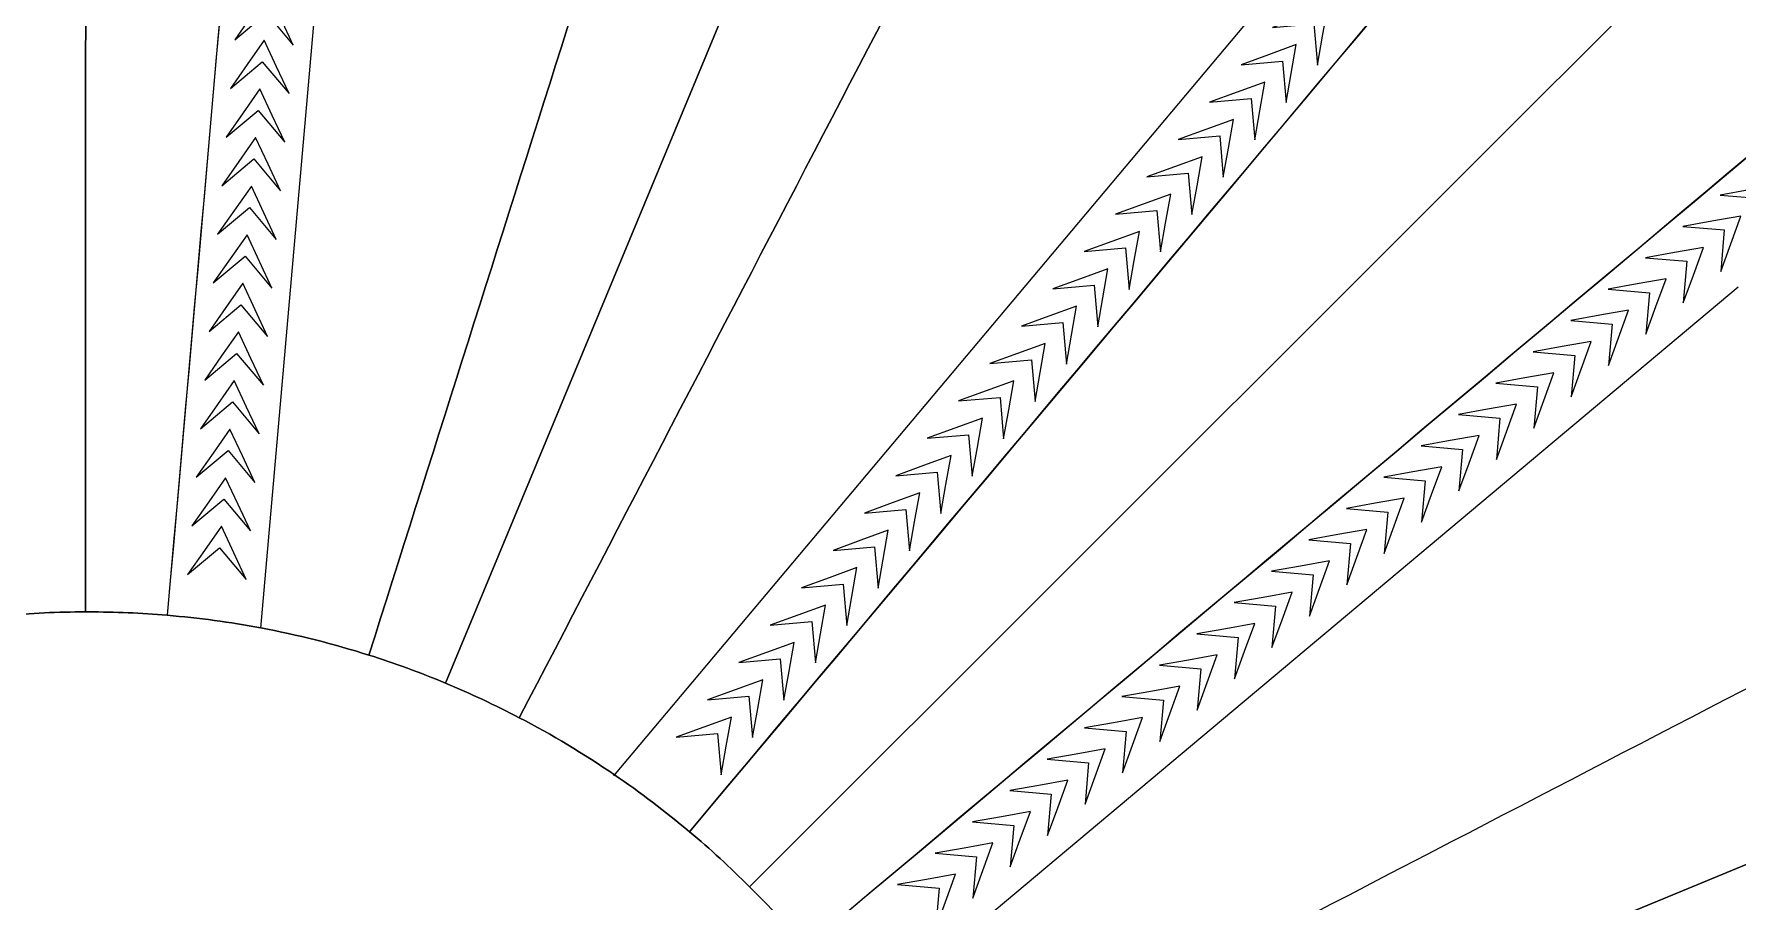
# Model space of a CAD drawing. Header units: inches. Extents: x -17 to 17, y -21.9 to 21.9.
# Drawn here: x -0.45 to 6.85, y 7.87 to 11.59 of the extents above; entities that cross this region are included whole.
import ezdxf

# ---------------------------------------------------------------- set-up
doc = ezdxf.new("R2010")
doc.units = ezdxf.units.IN
doc.header["$MEASUREMENT"] = 0
doc.layers.add('Layer 1', color=7, linetype='Continuous')

msp = doc.modelspace()

# ---------------------------------------------------------------- linework, layer by layer
at = {"layer": 'Layer 1', "color": 1, "lineweight": 18}
msp.add_open_spline([(-17.0261, 5.0904), (-17.0261, 14.3629), (-9.5092, 21.8798), (-0.2366, 21.8798), (-0.2366, 21.8798), (9.0359, 21.8798), (16.5528, 14.3629), (16.5528, 5.0904)], degree=3, knots=[0, 0, 0, 0, 0.333333, 0.333333, 0.333333, 0.333333, 1, 1, 1, 1], dxfattribs=at)
at = {"layer": 'Layer 1', "color": 250, "lineweight": 18}
for points, knots in [([(14.9546, 5.0904), (14.9546, 5.0904), (14.9546, -9.289), (14.9546, -9.289), (14.9546, -9.289), (14.9546, -9.289), (15.7449, -9.289), (15.7449, -9.289), (15.7449, -9.289), (15.7449, -9.289), (15.7449, 5.0904), (15.7449, 5.0904), (15.7449, 5.0904), (15.7449, 13.9167), (8.5897, 21.0719), (-0.2366, 21.0719), (-0.2366, 21.0719), (-9.0615, 21.0719), (-16.2157, 13.9192), (-16.2182, 5.095), (-16.2182, 5.095), (-16.2182, 5.095), (-16.2182, -9.3034), (-16.2182, -9.3034), (-16.2182, -9.3034), (-16.2182, -9.3034), (-15.4278, -9.3034), (-15.4278, -9.3034), (-15.4278, -9.3034), (-15.4278, -9.3034), (-15.4278, 5.0904), (-15.4278, 5.0904), (-15.4278, 5.0904), (-15.4278, 13.4802), (-8.6265, 20.2816), (-0.2366, 20.2816), (-0.2366, 20.2816), (8.1532, 20.2816), (14.9546, 13.4802), (14.9546, 5.0904)], [0, 0, 0, 0, 0.090909, 0.090909, 0.090909, 0.090909, 0.181818, 0.181818, 0.181818, 0.181818, 0.272727, 0.272727, 0.272727, 0.272727, 0.363636, 0.363636, 0.363636, 0.363636, 0.454545, 0.454545, 0.454545, 0.454545, 0.545455, 0.545455, 0.545455, 0.545455, 0.636364, 0.636364, 0.636364, 0.636364, 0.727273, 0.727273, 0.727273, 0.727273, 0.818182, 0.818182, 0.818182, 0.818182, 1, 1, 1, 1]), ([(-0.2294, 9.1119), (-0.2294, 9.1119), (-0.226, 18.9031), (-0.226, 18.9031), (-0.226, 18.9031), (-0.649, 19.1489), (-1.072, 19.3935), (-1.4939, 19.6381), (-1.4939, 19.6381), (-1.4939, 19.6381), (-1.2583, 16.9249), (-1.2583, 16.9249), (-1.2583, 16.9249), (-1.2583, 16.9249), (-0.5783, 9.0951), (-0.5783, 9.0951), (-0.5783, 9.0951), (-0.4639, 9.1063), (-0.3472, 9.1119), (-0.2294, 9.1119)], [0, 0, 0, 0, 0.166667, 0.166667, 0.166667, 0.166667, 0.333333, 0.333333, 0.333333, 0.333333, 0.5, 0.5, 0.5, 0.5, 0.666667, 0.666667, 0.666667, 0.666667, 1, 1, 1, 1]), ([(0.1207, 9.0973), (0.4016, 12.2848), (0.6807, 15.4713), (0.9604, 18.6577), (0.9604, 18.6577), (0.9831, 18.9166), (1.0058, 19.1754), (1.0285, 19.4342), (1.0285, 19.4342), (1.0345, 19.5022), (1.0405, 19.5701), (1.0464, 19.6381), (1.0464, 19.6381), (0.6223, 19.3935), (0.1981, 19.1489), (-0.226, 18.9031), (-0.226, 18.9031), (-0.226, 18.9031), (-0.2294, 9.1119), (-0.2294, 9.1119), (-0.2294, 9.1119), (-0.2294, 9.1119), (-0.2159, 9.1119), (-0.2159, 9.1119), (-0.2159, 9.1119), (-0.1026, 9.1119), (0.0096, 9.1074), (0.1207, 9.0973)], [0, 0, 0, 0, 0.125, 0.125, 0.125, 0.125, 0.25, 0.25, 0.25, 0.25, 0.375, 0.375, 0.375, 0.375, 0.5, 0.5, 0.5, 0.5, 0.625, 0.625, 0.625, 0.625, 0.75, 0.75, 0.75, 0.75, 1, 1, 1, 1]), ([(2.6151, 7.9348), (2.6151, 7.9348), (9.5395, 14.8547), (9.5395, 14.8547), (9.5395, 14.8547), (9.5395, 14.8547), (9.2573, 15.9154), (9.2573, 15.9154), (9.2573, 15.9154), (9.2573, 15.9154), (9.1624, 16.2719), (9.1624, 16.2719), (9.1624, 16.2719), (8.5793, 15.5774), (7.9962, 14.8831), (7.413, 14.1887), (7.413, 14.1887), (5.728, 12.1826), (4.0425, 10.1769), (2.357, 8.1705), (2.357, 8.1705), (2.4468, 8.0964), (2.5321, 8.0167), (2.6151, 7.9348)], [0, 0, 0, 0, 0.142857, 0.142857, 0.142857, 0.142857, 0.285714, 0.285714, 0.285714, 0.285714, 0.428571, 0.428571, 0.428571, 0.428571, 0.571429, 0.571429, 0.571429, 0.571429, 0.714286, 0.714286, 0.714286, 0.714286, 1, 1, 1, 1]), ([(8.8752, 12.7263), (9.3199, 13.0991), (9.7645, 13.472), (10.2092, 13.8448), (10.2092, 13.8448), (10.4057, 14.0095), (10.6022, 14.1743), (10.7987, 14.3391), (10.7987, 14.3391), (10.8525, 14.3841), (10.9062, 14.4292), (10.96, 14.4743), (10.96, 14.4743), (10.96, 14.4743), (9.5395, 14.8547), (9.5395, 14.8547), (9.5395, 14.8547), (9.5395, 14.8547), (2.6151, 7.9348), (2.6151, 7.9348), (2.6151, 7.9348), (2.6993, 7.8518), (2.7789, 7.7654), (2.853, 7.6756), (2.853, 7.6756), (4.8601, 9.3593), (6.8678, 11.043), (8.8752, 12.7263)], [0, 0, 0, 0, 0.125, 0.125, 0.125, 0.125, 0.25, 0.25, 0.25, 0.25, 0.375, 0.375, 0.375, 0.375, 0.5, 0.5, 0.5, 0.5, 0.625, 0.625, 0.625, 0.625, 0.75, 0.75, 0.75, 0.75, 1, 1, 1, 1]), ([(1.3124, 8.8067), (1.3124, 8.8067), (3.5094, 14.1007), (3.5094, 14.1007), (3.5094, 14.1007), (3.2008, 14.0602), (2.8923, 14.0198), (2.5837, 13.9783), (2.5837, 13.9783), (2.0507, 12.2952), (1.5177, 10.611), (0.9847, 8.9268), (0.9847, 8.9268), (1.0958, 8.892), (1.2058, 8.8516), (1.3124, 8.8067)], [0, 0, 0, 0, 0.2, 0.2, 0.2, 0.2, 0.4, 0.4, 0.4, 0.4, 0.6, 0.6, 0.6, 0.6, 1, 1, 1, 1]), ([(1.6288, 8.6586), (2.4457, 10.2261), (3.2614, 11.7925), (4.0783, 13.359), (4.0783, 13.359), (3.8887, 13.6069), (3.699, 13.8538), (3.5094, 14.1006), (3.5094, 14.1006), (3.5094, 14.1006), (1.3124, 8.8067), (1.3124, 8.8067), (1.3124, 8.8067), (1.4201, 8.7618), (1.5256, 8.7124), (1.6288, 8.6586)], [0, 0, 0, 0, 0.2, 0.2, 0.2, 0.2, 0.4, 0.4, 0.4, 0.4, 0.6, 0.6, 0.6, 0.6, 1, 1, 1, 1]), ([(3.4948, 6.6299), (3.4948, 6.6299), (8.7854, 8.8168), (8.7854, 8.8168), (8.7854, 8.8168), (8.5386, 9.0064), (8.2917, 9.196), (8.0437, 9.3857), (8.0437, 9.3857), (6.4773, 8.5722), (4.912, 7.7598), (3.3456, 6.9463), (3.3456, 6.9463), (3.4006, 6.8431), (3.4499, 6.7376), (3.4948, 6.6299)], [0, 0, 0, 0, 0.2, 0.2, 0.2, 0.2, 0.4, 0.4, 0.4, 0.4, 0.6, 0.6, 0.6, 0.6, 1, 1, 1, 1]), ([(-4.2363, 5.0904), (-4.2363, 5.0904), (3.7778, 5.0941), (3.7778, 5.0941), (3.7778, 5.0941), (3.7778, 5.0941), (3.8056, 5.0941), (3.8056, 5.0941), (3.8056, 5.0941), (3.8056, 5.0941), (13.3831, 5.0948), (13.3831, 5.0948), (13.3831, 5.0948), (13.3831, 5.0948), (13.3837, 5.0948), (13.3837, 5.0948), (13.3837, 5.0948), (13.3837, 5.0948), (13.5695, 5.0949), (13.5695, 5.0949), (13.5695, 5.0949), (13.5695, 5.0949), (14.1294, 6.0647), (14.1294, 6.0647), (14.1294, 6.0647), (14.1294, 6.0647), (14.3043, 6.3676), (14.3043, 6.3676), (14.3043, 6.3676), (14.3043, 6.3676), (11.6096, 6.131), (11.6096, 6.131), (11.6096, 6.131), (11.6096, 6.131), (3.7895, 5.4444), (3.7895, 5.4444), (3.7895, 5.4444), (3.7782, 5.5784), (3.7593, 5.7092), (3.7349, 5.8388), (3.7349, 5.8388), (3.7349, 5.8389), (3.7349, 5.8391), (3.7349, 5.8393), (3.7349, 5.8393), (3.7046, 5.9973), (3.6653, 6.152), (3.6171, 6.3022), (3.6171, 6.3022), (3.5812, 6.4133), (3.5408, 6.5233), (3.4948, 6.6299), (3.4948, 6.6299), (3.4499, 6.7376), (3.4006, 6.8431), (3.3456, 6.9463), (3.3456, 6.9463), (3.2715, 7.0877), (3.1885, 7.2246), (3.0976, 7.3559), (3.0976, 7.3559), (3.0976, 7.3559), (3.0975, 7.356), (3.0975, 7.356), (3.0975, 7.356), (3.0223, 7.4671), (2.9405, 7.5736), (2.853, 7.6756), (2.853, 7.6756), (2.7789, 7.7654), (2.6993, 7.8518), (2.6151, 7.9348), (2.6151, 7.9348), (2.5321, 8.0167), (2.4468, 8.0964), (2.357, 8.1705), (2.357, 8.1705), (2.2538, 8.2569), (2.1472, 8.3388), (2.0362, 8.4139), (2.0362, 8.4139), (2.0362, 8.4139), (2.0361, 8.414), (2.0361, 8.414), (2.0361, 8.414), (1.906, 8.5037), (1.7691, 8.5856), (1.6288, 8.6586), (1.6288, 8.6586), (1.5256, 8.7124), (1.4201, 8.7618), (1.3124, 8.8067), (1.3124, 8.8067), (1.2058, 8.8516), (1.0958, 8.892), (0.9847, 8.9268), (0.9847, 8.9268), (0.8332, 8.975), (0.6795, 9.0132), (0.5213, 9.0434), (0.5213, 9.0434), (0.5212, 9.0435), (0.521, 9.0435), (0.5209, 9.0435), (0.5209, 9.0435), (0.3898, 9.0682), (0.2563, 9.0861), (0.1207, 9.0973), (0.1207, 9.0973), (0.0096, 9.1074), (-0.1026, 9.1119), (-0.2159, 9.1119), (-0.2159, 9.1119), (-0.2159, 9.1119), (-0.2294, 9.1119), (-0.2294, 9.1119), (-0.2294, 9.1119), (-0.3472, 9.1119), (-0.4639, 9.1063), (-0.5783, 9.0951), (-0.5783, 9.0951), (-0.713, 9.0827), (-0.8465, 9.0636), (-0.9767, 9.0389), (-0.9767, 9.0389), (-0.9768, 9.0389), (-0.9769, 9.0389), (-0.9771, 9.0389), (-0.9771, 9.0389), (-1.134, 9.0086), (-1.2865, 8.9682), (-1.4356, 8.92), (-1.4356, 8.92), (-1.5467, 8.8841), (-1.6566, 8.8437), (-1.7633, 8.7988), (-1.7633, 8.7988), (-1.8698, 8.7528), (-1.9753, 8.7034), (-2.0774, 8.6496), (-2.0774, 8.6496), (-2.0774, 8.6496), (-2.0786, 8.6496), (-2.0786, 8.6496), (-2.0786, 8.6496), (-2.3378, 8.5116), (-2.5801, 8.3466), (-2.8023, 8.1581), (-2.8023, 8.1581), (-2.892, 8.083), (-2.9773, 8.0044), (-3.0592, 7.9214), (-3.0592, 7.9214), (-3.1412, 7.8394), (-3.2197, 7.7531), (-3.2937, 7.6644), (-3.2937, 7.6644), (-3.4811, 7.4422), (-3.6438, 7.1999), (-3.7807, 6.9407), (-3.7807, 6.9407), (-3.8335, 6.8386), (-3.8828, 6.7331), (-3.9289, 6.6254), (-3.9289, 6.6254), (-3.9726, 6.5188), (-4.013, 6.4099), (-4.0478, 6.2988), (-4.0478, 6.2988), (-4.1364, 6.024), (-4.1947, 5.7369), (-4.2206, 5.4407), (-4.2206, 5.4407), (-4.2206, 5.4407), (-14.5804, 6.3503), (-14.5804, 6.3503), (-14.5804, 6.3503), (-14.5804, 6.3503), (-14.7775, 6.3676), (-14.7775, 6.3676), (-14.7775, 6.3676), (-14.7775, 6.3676), (-14.6026, 6.0646), (-14.6026, 6.0646), (-14.6026, 6.0646), (-14.6026, 6.0646), (-14.0427, 5.0949), (-14.0427, 5.0949), (-14.0427, 5.0949), (-14.0427, 5.0949), (-13.8569, 5.0948), (-13.8569, 5.0948), (-13.8569, 5.0948), (-13.8569, 5.0948), (-13.8564, 5.0948), (-13.8564, 5.0948), (-13.8564, 5.0948), (-13.8564, 5.0948), (-4.2363, 5.0941), (-4.2363, 5.0941), (-4.2363, 5.0941), (-4.2363, 5.094), (-4.2363, 5.0939), (-4.2363, 5.0937), (-4.2363, 5.0937), (-4.2363, 5.0937), (-4.2363, 5.0915), (-4.2363, 5.0915), (-4.2363, 5.0915), (-4.2363, 5.0915), (-4.2363, 5.0904), (-4.2363, 5.0904)], [0, 0, 0, 0, 0.018519, 0.018519, 0.018519, 0.018519, 0.037037, 0.037037, 0.037037, 0.037037, 0.055556, 0.055556, 0.055556, 0.055556, 0.074074, 0.074074, 0.074074, 0.074074, 0.092593, 0.092593, 0.092593, 0.092593, 0.111111, 0.111111, 0.111111, 0.111111, 0.12963, 0.12963, 0.12963, 0.12963, 0.148148, 0.148148, 0.148148, 0.148148, 0.166667, 0.166667, 0.166667, 0.166667, 0.185185, 0.185185, 0.185185, 0.185185, 0.203704, 0.203704, 0.203704, 0.203704, 0.222222, 0.222222, 0.222222, 0.222222, 0.240741, 0.240741, 0.240741, 0.240741, 0.259259, 0.259259, 0.259259, 0.259259, 0.277778, 0.277778, 0.277778, 0.277778, 0.296296, 0.296296, 0.296296, 0.296296, 0.314815, 0.314815, 0.314815, 0.314815, 0.333333, 0.333333, 0.333333, 0.333333, 0.351852, 0.351852, 0.351852, 0.351852, 0.37037, 0.37037, 0.37037, 0.37037, 0.388889, 0.388889, 0.388889, 0.388889, 0.407407, 0.407407, 0.407407, 0.407407, 0.425926, 0.425926, 0.425926, 0.425926, 0.444444, 0.444444, 0.444444, 0.444444, 0.462963, 0.462963, 0.462963, 0.462963, 0.481481, 0.481481, 0.481481, 0.481481, 0.5, 0.5, 0.5, 0.5, 0.518519, 0.518519, 0.518519, 0.518519, 0.537037, 0.537037, 0.537037, 0.537037, 0.555556, 0.555556, 0.555556, 0.555556, 0.574074, 0.574074, 0.574074, 0.574074, 0.592593, 0.592593, 0.592593, 0.592593, 0.611111, 0.611111, 0.611111, 0.611111, 0.62963, 0.62963, 0.62963, 0.62963, 0.648148, 0.648148, 0.648148, 0.648148, 0.666667, 0.666667, 0.666667, 0.666667, 0.685185, 0.685185, 0.685185, 0.685185, 0.703704, 0.703704, 0.703704, 0.703704, 0.722222, 0.722222, 0.722222, 0.722222, 0.740741, 0.740741, 0.740741, 0.740741, 0.759259, 0.759259, 0.759259, 0.759259, 0.777778, 0.777778, 0.777778, 0.777778, 0.796296, 0.796296, 0.796296, 0.796296, 0.814815, 0.814815, 0.814815, 0.814815, 0.833333, 0.833333, 0.833333, 0.833333, 0.851852, 0.851852, 0.851852, 0.851852, 0.87037, 0.87037, 0.87037, 0.87037, 0.888889, 0.888889, 0.888889, 0.888889, 0.907407, 0.907407, 0.907407, 0.907407, 0.925926, 0.925926, 0.925926, 0.925926, 0.944444, 0.944444, 0.944444, 0.944444, 0.962963, 0.962963, 0.962963, 0.962963, 1, 1, 1, 1]), ([(3.6171, 6.3022), (3.6171, 6.3022), (8.6631, 7.8911), (8.6631, 7.8911), (8.6631, 7.8911), (8.7046, 8.1997), (8.745, 8.5082), (8.7854, 8.8168), (8.7854, 8.8168), (8.7854, 8.8168), (3.4948, 6.6299), (3.4948, 6.6299), (3.4948, 6.6299), (3.5408, 6.5233), (3.5812, 6.4133), (3.6171, 6.3022)], [0, 0, 0, 0, 0.2, 0.2, 0.2, 0.2, 0.4, 0.4, 0.4, 0.4, 0.6, 0.6, 0.6, 0.6, 1, 1, 1, 1])]:
    msp.add_open_spline(points, degree=3, knots=knots, dxfattribs=at)
at = {"layer": 'Layer 1', "lineweight": 18}
for points, knots in [([(-16.2182, 5.0904), (-16.2182, 13.9167), (-9.063, 21.0719), (-0.2366, 21.0719), (-0.2366, 21.0719), (8.5897, 21.0719), (15.7449, 13.9167), (15.7449, 5.0904)], [0, 0, 0, 0, 0.333333, 0.333333, 0.333333, 0.333333, 1, 1, 1, 1]), ([(-15.4278, 5.0904), (-15.4278, 13.4802), (-8.6265, 20.2816), (-0.2366, 20.2816), (-0.2366, 20.2816), (8.1532, 20.2816), (14.9546, 13.4802), (14.9546, 5.0904)], [0, 0, 0, 0, 0.333333, 0.333333, 0.333333, 0.333333, 1, 1, 1, 1]), ([(-0.5783, 9.0951), (-0.805, 11.705), (-1.0316, 14.3149), (-1.2583, 16.9249), (-1.2583, 16.9249), (-1.3369, 17.8293), (-1.4154, 18.7337), (-1.4939, 19.6381), (-1.4939, 19.6381), (-1.072, 19.3935), (-0.649, 19.1489), (-0.226, 18.9031), (-0.226, 18.9031), (0.1981, 19.1489), (0.6223, 19.3935), (1.0464, 19.6381), (1.0464, 19.6381), (0.7379, 16.1249), (0.4304, 12.6117), (0.1207, 9.0973)], [0, 0, 0, 0, 0.166667, 0.166667, 0.166667, 0.166667, 0.333333, 0.333333, 0.333333, 0.333333, 0.5, 0.5, 0.5, 0.5, 0.666667, 0.666667, 0.666667, 0.666667, 1, 1, 1, 1]), ([(10.96, 14.4743), (8.258, 12.2088), (5.5549, 9.9422), (2.853, 7.6756), (2.853, 7.6756), (2.7789, 7.7654), (2.6993, 7.8518), (2.6151, 7.9348), (2.6151, 7.9348), (2.5321, 8.0167), (2.4468, 8.0964), (2.357, 8.1705), (2.357, 8.1705), (4.6259, 10.8713), (6.8947, 13.571), (9.1624, 16.2719), (9.1624, 16.2719), (9.2881, 15.7995), (9.4138, 15.3271), (9.5395, 14.8547), (9.5395, 14.8547), (10.013, 14.7279), (10.4865, 14.6011), (10.96, 14.4743)], [0, 0, 0, 0, 0.142857, 0.142857, 0.142857, 0.142857, 0.285714, 0.285714, 0.285714, 0.285714, 0.428571, 0.428571, 0.428571, 0.428571, 0.571429, 0.571429, 0.571429, 0.571429, 0.714286, 0.714286, 0.714286, 0.714286, 1, 1, 1, 1]), ([(4.0783, 13.359), (3.2614, 11.7925), (2.4457, 10.2261), (1.6288, 8.6586), (1.6288, 8.6586), (1.5256, 8.7124), (1.4201, 8.7618), (1.3124, 8.8067), (1.3124, 8.8067), (1.2058, 8.8516), (1.0958, 8.892), (0.9847, 8.9268), (0.9847, 8.9268), (1.5177, 10.611), (2.0507, 12.2952), (2.5837, 13.9783), (2.5837, 13.9783), (2.8923, 14.0198), (3.2008, 14.0602), (3.5094, 14.1007), (3.5094, 14.1007), (3.699, 13.8538), (3.8887, 13.6069), (4.0783, 13.359)], [0, 0, 0, 0, 0.142857, 0.142857, 0.142857, 0.142857, 0.285714, 0.285714, 0.285714, 0.285714, 0.428571, 0.428571, 0.428571, 0.428571, 0.571429, 0.571429, 0.571429, 0.571429, 0.714286, 0.714286, 0.714286, 0.714286, 1, 1, 1, 1]), ([(3.3456, 6.9463), (4.912, 7.7598), (6.4773, 8.5722), (8.0437, 9.3857), (8.0437, 9.3857), (8.2917, 9.196), (8.5386, 9.0064), (8.7854, 8.8168), (8.7854, 8.8168), (8.745, 8.5082), (8.7046, 8.1997), (8.6631, 7.8911), (8.6631, 7.8911), (6.9811, 7.3615), (5.2991, 6.8318), (3.6171, 6.3022)], [0, 0, 0, 0, 0.2, 0.2, 0.2, 0.2, 0.4, 0.4, 0.4, 0.4, 0.6, 0.6, 0.6, 0.6, 1, 1, 1, 1]), ([(3.8056, 5.0904), (3.8056, 5.0915), (3.8056, 5.0926), (3.8056, 5.0937), (3.8056, 5.0937), (3.8056, 5.2104), (3.8, 5.326), (3.7899, 5.4393), (3.7899, 5.4393), (3.7787, 5.5751), (3.7596, 5.7075), (3.7349, 5.8388), (3.7349, 5.8388), (3.7046, 5.997), (3.6654, 6.1519), (3.6171, 6.3022), (3.6171, 6.3022), (3.5812, 6.4133), (3.5408, 6.5233), (3.4948, 6.6299), (3.4948, 6.6299), (3.4499, 6.7376), (3.4006, 6.8431), (3.3456, 6.9463), (3.3456, 6.9463), (3.2715, 7.0877), (3.1885, 7.2246), (3.0976, 7.3559), (3.0976, 7.3559), (3.0224, 7.4669), (2.9405, 7.5735), (2.853, 7.6756), (2.853, 7.6756), (2.7789, 7.7654), (2.6993, 7.8518), (2.6151, 7.9348), (2.6151, 7.9348), (2.5321, 8.0167), (2.4468, 8.0964), (2.357, 8.1705), (2.357, 8.1705), (2.2538, 8.2569), (2.1472, 8.3388), (2.0361, 8.414), (2.0361, 8.414), (1.906, 8.5037), (1.7691, 8.5856), (1.6288, 8.6586), (1.6288, 8.6586), (1.5256, 8.7124), (1.4201, 8.7618), (1.3124, 8.8067), (1.3124, 8.8067), (1.2058, 8.8516), (1.0958, 8.892), (0.9847, 8.9268), (0.9847, 8.9268), (0.8332, 8.975), (0.6795, 9.0132), (0.5213, 9.0434), (0.5213, 9.0434), (0.39, 9.0681), (0.2565, 9.0861), (0.1207, 9.0973), (0.1207, 9.0973), (0.0096, 9.1074), (-0.1026, 9.1119), (-0.2159, 9.1119), (-0.2159, 9.1119), (-0.2204, 9.1119), (-0.2249, 9.1119), (-0.2294, 9.1119), (-0.2294, 9.1119), (-0.3472, 9.1119), (-0.4639, 9.1063), (-0.5783, 9.0951), (-0.5783, 9.0951), (-0.713, 9.0827), (-0.8465, 9.0636), (-0.9767, 9.0389), (-0.9767, 9.0389), (-1.1338, 9.0087), (-1.2863, 8.9683), (-1.4356, 8.92), (-1.4356, 8.92), (-1.5467, 8.8841), (-1.6566, 8.8437), (-1.7633, 8.7988), (-1.7633, 8.7988), (-1.8698, 8.7528), (-1.9753, 8.7034), (-2.0774, 8.6496), (-2.0774, 8.6496), (-2.0774, 8.6496), (-2.0786, 8.6496), (-2.0786, 8.6496), (-2.0786, 8.6496), (-2.3378, 8.5116), (-2.5801, 8.3466), (-2.8023, 8.1581), (-2.8023, 8.1581), (-2.892, 8.083), (-2.9773, 8.0044), (-3.0592, 7.9214), (-3.0592, 7.9214), (-3.1412, 7.8394), (-3.2197, 7.7531), (-3.2937, 7.6644), (-3.2937, 7.6644), (-3.4811, 7.4422), (-3.6438, 7.1999), (-3.7807, 6.9407), (-3.7807, 6.9407), (-3.8335, 6.8386), (-3.8828, 6.7331), (-3.9289, 6.6254), (-3.9289, 6.6254), (-3.9726, 6.5188), (-4.013, 6.4099), (-4.0478, 6.2988), (-4.0478, 6.2988), (-4.1364, 6.0239), (-4.1948, 5.7367), (-4.2206, 5.4404), (-4.2206, 5.4404), (-4.2307, 5.326), (-4.2363, 5.2104), (-4.2363, 5.0937), (-4.2363, 5.0937), (-4.2363, 5.0926), (-4.2363, 5.0926), (-4.2363, 5.0915), (-4.2363, 5.0915), (-4.2363, 5.0915), (-4.2363, 5.0904), (-4.2363, 5.0904)], [0, 0, 0, 0, 0.028571, 0.028571, 0.028571, 0.028571, 0.057143, 0.057143, 0.057143, 0.057143, 0.085714, 0.085714, 0.085714, 0.085714, 0.114286, 0.114286, 0.114286, 0.114286, 0.142857, 0.142857, 0.142857, 0.142857, 0.171429, 0.171429, 0.171429, 0.171429, 0.2, 0.2, 0.2, 0.2, 0.228571, 0.228571, 0.228571, 0.228571, 0.257143, 0.257143, 0.257143, 0.257143, 0.285714, 0.285714, 0.285714, 0.285714, 0.314286, 0.314286, 0.314286, 0.314286, 0.342857, 0.342857, 0.342857, 0.342857, 0.371429, 0.371429, 0.371429, 0.371429, 0.4, 0.4, 0.4, 0.4, 0.428571, 0.428571, 0.428571, 0.428571, 0.457143, 0.457143, 0.457143, 0.457143, 0.485714, 0.485714, 0.485714, 0.485714, 0.514286, 0.514286, 0.514286, 0.514286, 0.542857, 0.542857, 0.542857, 0.542857, 0.571429, 0.571429, 0.571429, 0.571429, 0.6, 0.6, 0.6, 0.6, 0.628571, 0.628571, 0.628571, 0.628571, 0.657143, 0.657143, 0.657143, 0.657143, 0.685714, 0.685714, 0.685714, 0.685714, 0.714286, 0.714286, 0.714286, 0.714286, 0.742857, 0.742857, 0.742857, 0.742857, 0.771429, 0.771429, 0.771429, 0.771429, 0.8, 0.8, 0.8, 0.8, 0.828571, 0.828571, 0.828571, 0.828571, 0.857143, 0.857143, 0.857143, 0.857143, 0.885714, 0.885714, 0.885714, 0.885714, 0.914286, 0.914286, 0.914286, 0.914286, 0.942857, 0.942857, 0.942857, 0.942857, 1, 1, 1, 1])]:
    msp.add_open_spline(points, degree=3, knots=knots, dxfattribs=at)
at = {"layer": 'Layer 1', "color": 3, "lineweight": 18}
for points in [[(-0.226, 18.9031), (-0.226, 18.9031), (-0.2294, 9.1119), (-0.2294, 9.1119)], [(1.209, 16.8832), (1.209, 16.8832), (0.5208, 9.0424), (0.5208, 9.0424)], [(9.5395, 14.8547), (9.5395, 14.8547), (2.6151, 7.9348), (2.6151, 7.9348)], [(2.033, 8.4102), (2.033, 8.4102), (7.0981, 14.4395), (7.0981, 14.4395)], [(3.5094, 14.1006), (3.5094, 14.1006), (1.3124, 8.8067), (1.3124, 8.8067)], [(6.8492, 10.5023), (6.8492, 10.5023), (3.0952, 7.3541), (3.0952, 7.3541)], [(8.7854, 8.8168), (8.7854, 8.8168), (3.4948, 6.6299), (3.4948, 6.6299)]]:
    msp.add_open_spline(points, degree=3, dxfattribs=at)
for points in [[(0.5463, 11.6763), (0.5463, 11.6763), (0.4099, 11.5618), (0.4099, 11.5618), (0.4099, 11.5618), (0.4099, 11.5618), (0.4822, 11.665), (0.4822, 11.665), (0.4822, 11.665), (0.4822, 11.665), (0.5544, 11.7682), (0.5544, 11.7682), (0.5544, 11.7682), (0.5544, 11.7682), (0.6076, 11.654), (0.6076, 11.654), (0.6076, 11.654), (0.6076, 11.654), (0.6608, 11.5399), (0.6608, 11.5399), (0.6608, 11.5399), (0.6608, 11.5399), (0.5463, 11.6763), (0.5463, 11.6763)], [(5.0315, 11.6308), (5.0315, 11.6308), (4.854, 11.6153), (4.854, 11.6153), (4.854, 11.6153), (4.854, 11.6153), (4.9724, 11.6583), (4.9724, 11.6583), (4.9724, 11.6583), (4.9724, 11.6583), (5.0908, 11.7014), (5.0908, 11.7014), (5.0908, 11.7014), (5.0908, 11.7014), (5.0689, 11.5774), (5.0689, 11.5774), (5.0689, 11.5774), (5.0689, 11.5774), (5.047, 11.4534), (5.047, 11.4534), (5.047, 11.4534), (5.047, 11.4534), (5.0315, 11.6308), (5.0315, 11.6308)], [(0.528, 11.4682), (0.528, 11.4682), (0.3916, 11.3537), (0.3916, 11.3537), (0.3916, 11.3537), (0.3916, 11.3537), (0.4638, 11.4569), (0.4638, 11.4569), (0.4638, 11.4569), (0.4638, 11.4569), (0.5361, 11.56), (0.5361, 11.56), (0.5361, 11.56), (0.5361, 11.56), (0.5893, 11.4459), (0.5893, 11.4459), (0.5893, 11.4459), (0.5893, 11.4459), (0.6425, 11.3317), (0.6425, 11.3317), (0.6425, 11.3317), (0.6425, 11.3317), (0.528, 11.4682), (0.528, 11.4682)], [(4.8971, 11.4708), (4.8971, 11.4708), (4.7196, 11.4553), (4.7196, 11.4553), (4.7196, 11.4553), (4.7196, 11.4553), (4.838, 11.4984), (4.838, 11.4984), (4.838, 11.4984), (4.838, 11.4984), (4.9563, 11.5414), (4.9563, 11.5414), (4.9563, 11.5414), (4.9563, 11.5414), (4.9345, 11.4174), (4.9345, 11.4174), (4.9345, 11.4174), (4.9345, 11.4174), (4.9126, 11.2934), (4.9126, 11.2934), (4.9126, 11.2934), (4.9126, 11.2934), (4.8971, 11.4708), (4.8971, 11.4708)], [(0.5097, 11.26), (0.5097, 11.26), (0.3732, 11.1456), (0.3732, 11.1456), (0.3732, 11.1456), (0.3732, 11.1456), (0.4455, 11.2487), (0.4455, 11.2487), (0.4455, 11.2487), (0.4455, 11.2487), (0.5177, 11.3519), (0.5177, 11.3519), (0.5177, 11.3519), (0.5177, 11.3519), (0.571, 11.2377), (0.571, 11.2377), (0.571, 11.2377), (0.571, 11.2377), (0.6242, 11.1236), (0.6242, 11.1236), (0.6242, 11.1236), (0.6242, 11.1236), (0.5097, 11.26), (0.5097, 11.26)], [(4.7627, 11.3108), (4.7627, 11.3108), (4.5852, 11.2953), (4.5852, 11.2953), (4.5852, 11.2953), (4.5852, 11.2953), (4.7036, 11.3384), (4.7036, 11.3384), (4.7036, 11.3384), (4.7036, 11.3384), (4.822, 11.3814), (4.822, 11.3814), (4.822, 11.3814), (4.822, 11.3814), (4.8001, 11.2574), (4.8001, 11.2574), (4.8001, 11.2574), (4.8001, 11.2574), (4.7782, 11.1334), (4.7782, 11.1334), (4.7782, 11.1334), (4.7782, 11.1334), (4.7627, 11.3108), (4.7627, 11.3108)], [(4.6283, 11.1508), (4.6283, 11.1508), (4.4508, 11.1353), (4.4508, 11.1353), (4.4508, 11.1353), (4.4508, 11.1353), (4.5692, 11.1783), (4.5692, 11.1783), (4.5692, 11.1783), (4.5692, 11.1783), (4.6875, 11.2214), (4.6875, 11.2214), (4.6875, 11.2214), (4.6875, 11.2214), (4.6657, 11.0974), (4.6657, 11.0974), (4.6657, 11.0974), (4.6657, 11.0974), (4.6438, 10.9734), (4.6438, 10.9734), (4.6438, 10.9734), (4.6438, 10.9734), (4.6283, 11.1508), (4.6283, 11.1508)], [(0.4914, 11.0519), (0.4914, 11.0519), (0.3549, 10.9374), (0.3549, 10.9374), (0.3549, 10.9374), (0.3549, 10.9374), (0.4272, 11.0406), (0.4272, 11.0406), (0.4272, 11.0406), (0.4272, 11.0406), (0.4994, 11.1437), (0.4994, 11.1437), (0.4994, 11.1437), (0.4994, 11.1437), (0.5526, 11.0296), (0.5526, 11.0296), (0.5526, 11.0296), (0.5526, 11.0296), (0.6059, 10.9154), (0.6059, 10.9154), (0.6059, 10.9154), (0.6059, 10.9154), (0.4914, 11.0519), (0.4914, 11.0519)], [(4.4939, 10.9908), (4.4939, 10.9908), (4.3164, 10.9753), (4.3164, 10.9753), (4.3164, 10.9753), (4.3164, 10.9753), (4.4348, 11.0184), (4.4348, 11.0184), (4.4348, 11.0184), (4.4348, 11.0184), (4.5531, 11.0614), (4.5531, 11.0614), (4.5531, 11.0614), (4.5531, 11.0614), (4.5313, 10.9374), (4.5313, 10.9374), (4.5313, 10.9374), (4.5313, 10.9374), (4.5094, 10.8134), (4.5094, 10.8134), (4.5094, 10.8134), (4.5094, 10.8134), (4.4939, 10.9908), (4.4939, 10.9908)], [(0.4731, 10.8437), (0.4731, 10.8437), (0.3366, 10.7292), (0.3366, 10.7292), (0.3366, 10.7292), (0.3366, 10.7292), (0.4088, 10.8324), (0.4088, 10.8324), (0.4088, 10.8324), (0.4088, 10.8324), (0.4811, 10.9356), (0.4811, 10.9356), (0.4811, 10.9356), (0.4811, 10.9356), (0.5343, 10.8214), (0.5343, 10.8214), (0.5343, 10.8214), (0.5343, 10.8214), (0.5875, 10.7073), (0.5875, 10.7073), (0.5875, 10.7073), (0.5875, 10.7073), (0.4731, 10.8437), (0.4731, 10.8437)], [(4.3595, 10.8308), (4.3595, 10.8308), (4.182, 10.8153), (4.182, 10.8153), (4.182, 10.8153), (4.182, 10.8153), (4.3004, 10.8584), (4.3004, 10.8584), (4.3004, 10.8584), (4.3004, 10.8584), (4.4187, 10.9014), (4.4187, 10.9014), (4.4187, 10.9014), (4.4187, 10.9014), (4.3969, 10.7774), (4.3969, 10.7774), (4.3969, 10.7774), (4.3969, 10.7774), (4.375, 10.6534), (4.375, 10.6534), (4.375, 10.6534), (4.375, 10.6534), (4.3595, 10.8308), (4.3595, 10.8308)], [(6.9497, 10.8818), (6.9497, 10.8818), (6.7723, 10.8973), (6.7723, 10.8973), (6.7723, 10.8973), (6.7723, 10.8973), (6.8963, 10.9192), (6.8963, 10.9192), (6.8963, 10.9192), (6.8963, 10.9192), (7.0203, 10.9411), (7.0203, 10.9411), (7.0203, 10.9411), (7.0203, 10.9411), (6.9772, 10.8227), (6.9772, 10.8227), (6.9772, 10.8227), (6.9772, 10.8227), (6.9342, 10.7044), (6.9342, 10.7044), (6.9342, 10.7044), (6.9342, 10.7044), (6.9497, 10.8818), (6.9497, 10.8818)], [(6.7895, 10.7476), (6.7895, 10.7476), (6.6121, 10.7631), (6.6121, 10.7631), (6.6121, 10.7631), (6.6121, 10.7631), (6.7361, 10.785), (6.7361, 10.785), (6.7361, 10.785), (6.7361, 10.785), (6.8602, 10.8068), (6.8602, 10.8068), (6.8602, 10.8068), (6.8602, 10.8068), (6.8171, 10.6885), (6.8171, 10.6885), (6.8171, 10.6885), (6.8171, 10.6885), (6.774, 10.5701), (6.774, 10.5701), (6.774, 10.5701), (6.774, 10.5701), (6.7895, 10.7476), (6.7895, 10.7476)], [(0.4547, 10.6356), (0.4547, 10.6356), (0.3183, 10.5211), (0.3183, 10.5211), (0.3183, 10.5211), (0.3183, 10.5211), (0.3905, 10.6242), (0.3905, 10.6242), (0.3905, 10.6242), (0.3905, 10.6242), (0.4628, 10.7274), (0.4628, 10.7274), (0.4628, 10.7274), (0.4628, 10.7274), (0.516, 10.6133), (0.516, 10.6133), (0.516, 10.6133), (0.516, 10.6133), (0.5692, 10.4991), (0.5692, 10.4991), (0.5692, 10.4991), (0.5692, 10.4991), (0.4547, 10.6356), (0.4547, 10.6356)], [(4.2251, 10.6708), (4.2251, 10.6708), (4.0476, 10.6553), (4.0476, 10.6553), (4.0476, 10.6553), (4.0476, 10.6553), (4.166, 10.6983), (4.166, 10.6983), (4.166, 10.6983), (4.166, 10.6983), (4.2843, 10.7414), (4.2843, 10.7414), (4.2843, 10.7414), (4.2843, 10.7414), (4.2625, 10.6174), (4.2625, 10.6174), (4.2625, 10.6174), (4.2625, 10.6174), (4.2406, 10.4934), (4.2406, 10.4934), (4.2406, 10.4934), (4.2406, 10.4934), (4.2251, 10.6708), (4.2251, 10.6708)], [(6.6294, 10.6134), (6.6294, 10.6134), (6.452, 10.6289), (6.452, 10.6289), (6.452, 10.6289), (6.452, 10.6289), (6.576, 10.6507), (6.576, 10.6507), (6.576, 10.6507), (6.576, 10.6507), (6.7, 10.6726), (6.7, 10.6726), (6.7, 10.6726), (6.7, 10.6726), (6.657, 10.5543), (6.657, 10.5543), (6.657, 10.5543), (6.657, 10.5543), (6.6139, 10.4359), (6.6139, 10.4359), (6.6139, 10.4359), (6.6139, 10.4359), (6.6294, 10.6134), (6.6294, 10.6134)], [(4.0906, 10.5108), (4.0906, 10.5108), (3.9132, 10.4953), (3.9132, 10.4953), (3.9132, 10.4953), (3.9132, 10.4953), (4.0316, 10.5384), (4.0316, 10.5384), (4.0316, 10.5384), (4.0316, 10.5384), (4.1499, 10.5814), (4.1499, 10.5814), (4.1499, 10.5814), (4.1499, 10.5814), (4.1281, 10.4574), (4.1281, 10.4574), (4.1281, 10.4574), (4.1281, 10.4574), (4.1062, 10.3334), (4.1062, 10.3334), (4.1062, 10.3334), (4.1062, 10.3334), (4.0906, 10.5108), (4.0906, 10.5108)], [(0.4364, 10.4274), (0.4364, 10.4274), (0.3, 10.3129), (0.3, 10.3129), (0.3, 10.3129), (0.3, 10.3129), (0.3722, 10.4161), (0.3722, 10.4161), (0.3722, 10.4161), (0.3722, 10.4161), (0.4444, 10.5193), (0.4444, 10.5193), (0.4444, 10.5193), (0.4444, 10.5193), (0.4977, 10.4051), (0.4977, 10.4051), (0.4977, 10.4051), (0.4977, 10.4051), (0.5509, 10.291), (0.5509, 10.291), (0.5509, 10.291), (0.5509, 10.291), (0.4364, 10.4274), (0.4364, 10.4274)], [(6.4692, 10.4791), (6.4692, 10.4791), (6.2918, 10.4947), (6.2918, 10.4947), (6.2918, 10.4947), (6.2918, 10.4947), (6.4158, 10.5165), (6.4158, 10.5165), (6.4158, 10.5165), (6.4158, 10.5165), (6.5399, 10.5384), (6.5399, 10.5384), (6.5399, 10.5384), (6.5399, 10.5384), (6.4968, 10.42), (6.4968, 10.42), (6.4968, 10.42), (6.4968, 10.42), (6.4537, 10.3017), (6.4537, 10.3017), (6.4537, 10.3017), (6.4537, 10.3017), (6.4692, 10.4791), (6.4692, 10.4791)], [(3.9563, 10.3508), (3.9563, 10.3508), (3.7788, 10.3353), (3.7788, 10.3353), (3.7788, 10.3353), (3.7788, 10.3353), (3.8972, 10.3784), (3.8972, 10.3784), (3.8972, 10.3784), (3.8972, 10.3784), (4.0155, 10.4214), (4.0155, 10.4214), (4.0155, 10.4214), (4.0155, 10.4214), (3.9937, 10.2974), (3.9937, 10.2974), (3.9937, 10.2974), (3.9937, 10.2974), (3.9718, 10.1734), (3.9718, 10.1734), (3.9718, 10.1734), (3.9718, 10.1734), (3.9563, 10.3508), (3.9563, 10.3508)], [(6.3091, 10.3449), (6.3091, 10.3449), (6.1317, 10.3604), (6.1317, 10.3604), (6.1317, 10.3604), (6.1317, 10.3604), (6.2557, 10.3823), (6.2557, 10.3823), (6.2557, 10.3823), (6.2557, 10.3823), (6.3797, 10.4042), (6.3797, 10.4042), (6.3797, 10.4042), (6.3797, 10.4042), (6.3367, 10.2858), (6.3367, 10.2858), (6.3367, 10.2858), (6.3367, 10.2858), (6.2936, 10.1675), (6.2936, 10.1675), (6.2936, 10.1675), (6.2936, 10.1675), (6.3091, 10.3449), (6.3091, 10.3449)], [(0.4181, 10.2193), (0.4181, 10.2193), (0.2816, 10.1048), (0.2816, 10.1048), (0.2816, 10.1048), (0.2816, 10.1048), (0.3539, 10.2079), (0.3539, 10.2079), (0.3539, 10.2079), (0.3539, 10.2079), (0.4261, 10.3111), (0.4261, 10.3111), (0.4261, 10.3111), (0.4261, 10.3111), (0.4794, 10.197), (0.4794, 10.197), (0.4794, 10.197), (0.4794, 10.197), (0.5326, 10.0828), (0.5326, 10.0828), (0.5326, 10.0828), (0.5326, 10.0828), (0.4181, 10.2193), (0.4181, 10.2193)], [(3.8218, 10.1908), (3.8218, 10.1908), (3.6444, 10.1753), (3.6444, 10.1753), (3.6444, 10.1753), (3.6444, 10.1753), (3.7628, 10.2183), (3.7628, 10.2183), (3.7628, 10.2183), (3.7628, 10.2183), (3.8811, 10.2614), (3.8811, 10.2614), (3.8811, 10.2614), (3.8811, 10.2614), (3.8593, 10.1374), (3.8593, 10.1374), (3.8593, 10.1374), (3.8593, 10.1374), (3.8374, 10.0134), (3.8374, 10.0134), (3.8374, 10.0134), (3.8374, 10.0134), (3.8218, 10.1908), (3.8218, 10.1908)], [(6.149, 10.2106), (6.149, 10.2106), (5.9715, 10.2262), (5.9715, 10.2262), (5.9715, 10.2262), (5.9715, 10.2262), (6.0956, 10.2481), (6.0956, 10.2481), (6.0956, 10.2481), (6.0956, 10.2481), (6.2196, 10.2699), (6.2196, 10.2699), (6.2196, 10.2699), (6.2196, 10.2699), (6.1765, 10.1516), (6.1765, 10.1516), (6.1765, 10.1516), (6.1765, 10.1516), (6.1334, 10.0332), (6.1334, 10.0332), (6.1334, 10.0332), (6.1334, 10.0332), (6.149, 10.2106), (6.149, 10.2106)], [(0.3997, 10.0111), (0.3997, 10.0111), (0.2633, 9.8966), (0.2633, 9.8966), (0.2633, 9.8966), (0.2633, 9.8966), (0.3356, 9.9998), (0.3356, 9.9998), (0.3356, 9.9998), (0.3356, 9.9998), (0.4078, 10.103), (0.4078, 10.103), (0.4078, 10.103), (0.4078, 10.103), (0.461, 9.9888), (0.461, 9.9888), (0.461, 9.9888), (0.461, 9.9888), (0.5142, 9.8747), (0.5142, 9.8747), (0.5142, 9.8747), (0.5142, 9.8747), (0.3997, 10.0111), (0.3997, 10.0111)], [(3.6875, 10.0308), (3.6875, 10.0308), (3.51, 10.0153), (3.51, 10.0153), (3.51, 10.0153), (3.51, 10.0153), (3.6284, 10.0584), (3.6284, 10.0584), (3.6284, 10.0584), (3.6284, 10.0584), (3.7467, 10.1014), (3.7467, 10.1014), (3.7467, 10.1014), (3.7467, 10.1014), (3.7248, 9.9774), (3.7248, 9.9774), (3.7248, 9.9774), (3.7248, 9.9774), (3.703, 9.8534), (3.703, 9.8534), (3.703, 9.8534), (3.703, 9.8534), (3.6875, 10.0308), (3.6875, 10.0308)], [(5.9888, 10.0764), (5.9888, 10.0764), (5.8114, 10.0919), (5.8114, 10.0919), (5.8114, 10.0919), (5.8114, 10.0919), (5.9354, 10.1138), (5.9354, 10.1138), (5.9354, 10.1138), (5.9354, 10.1138), (6.0594, 10.1357), (6.0594, 10.1357), (6.0594, 10.1357), (6.0594, 10.1357), (6.0164, 10.0174), (6.0164, 10.0174), (6.0164, 10.0174), (6.0164, 10.0174), (5.9733, 9.899), (5.9733, 9.899), (5.9733, 9.899), (5.9733, 9.899), (5.9888, 10.0764), (5.9888, 10.0764)], [(5.8287, 9.9422), (5.8287, 9.9422), (5.6512, 9.9577), (5.6512, 9.9577), (5.6512, 9.9577), (5.6512, 9.9577), (5.7753, 9.9796), (5.7753, 9.9796), (5.7753, 9.9796), (5.7753, 9.9796), (5.8993, 10.0015), (5.8993, 10.0015), (5.8993, 10.0015), (5.8993, 10.0015), (5.8562, 9.8831), (5.8562, 9.8831), (5.8562, 9.8831), (5.8562, 9.8831), (5.8131, 9.7647), (5.8131, 9.7647), (5.8131, 9.7647), (5.8131, 9.7647), (5.8287, 9.9422), (5.8287, 9.9422)], [(3.553, 9.8708), (3.553, 9.8708), (3.3756, 9.8553), (3.3756, 9.8553), (3.3756, 9.8553), (3.3756, 9.8553), (3.494, 9.8984), (3.494, 9.8984), (3.494, 9.8984), (3.494, 9.8984), (3.6123, 9.9414), (3.6123, 9.9414), (3.6123, 9.9414), (3.6123, 9.9414), (3.5905, 9.8174), (3.5905, 9.8174), (3.5905, 9.8174), (3.5905, 9.8174), (3.5686, 9.6934), (3.5686, 9.6934), (3.5686, 9.6934), (3.5686, 9.6934), (3.553, 9.8708), (3.553, 9.8708)], [(0.3814, 9.8029), (0.3814, 9.8029), (0.245, 9.6885), (0.245, 9.6885), (0.245, 9.6885), (0.245, 9.6885), (0.3172, 9.7916), (0.3172, 9.7916), (0.3172, 9.7916), (0.3172, 9.7916), (0.3895, 9.8948), (0.3895, 9.8948), (0.3895, 9.8948), (0.3895, 9.8948), (0.4427, 9.7807), (0.4427, 9.7807), (0.4427, 9.7807), (0.4427, 9.7807), (0.4959, 9.6665), (0.4959, 9.6665), (0.4959, 9.6665), (0.4959, 9.6665), (0.3814, 9.8029), (0.3814, 9.8029)], [(5.6685, 9.808), (5.6685, 9.808), (5.4911, 9.8235), (5.4911, 9.8235), (5.4911, 9.8235), (5.4911, 9.8235), (5.6151, 9.8453), (5.6151, 9.8453), (5.6151, 9.8453), (5.6151, 9.8453), (5.7392, 9.8672), (5.7392, 9.8672), (5.7392, 9.8672), (5.7392, 9.8672), (5.6961, 9.7489), (5.6961, 9.7489), (5.6961, 9.7489), (5.6961, 9.7489), (5.653, 9.6305), (5.653, 9.6305), (5.653, 9.6305), (5.653, 9.6305), (5.6685, 9.808), (5.6685, 9.808)], [(3.4187, 9.7108), (3.4187, 9.7108), (3.2412, 9.6953), (3.2412, 9.6953), (3.2412, 9.6953), (3.2412, 9.6953), (3.3596, 9.7384), (3.3596, 9.7384), (3.3596, 9.7384), (3.3596, 9.7384), (3.4779, 9.7814), (3.4779, 9.7814), (3.4779, 9.7814), (3.4779, 9.7814), (3.456, 9.6574), (3.456, 9.6574), (3.456, 9.6574), (3.456, 9.6574), (3.4342, 9.5334), (3.4342, 9.5334), (3.4342, 9.5334), (3.4342, 9.5334), (3.4187, 9.7108), (3.4187, 9.7108)], [(5.5084, 9.6737), (5.5084, 9.6737), (5.331, 9.6893), (5.331, 9.6893), (5.331, 9.6893), (5.331, 9.6893), (5.455, 9.7111), (5.455, 9.7111), (5.455, 9.7111), (5.455, 9.7111), (5.579, 9.733), (5.579, 9.733), (5.579, 9.733), (5.579, 9.733), (5.5359, 9.6147), (5.5359, 9.6147), (5.5359, 9.6147), (5.5359, 9.6147), (5.4929, 9.4963), (5.4929, 9.4963), (5.4929, 9.4963), (5.4929, 9.4963), (5.5084, 9.6737), (5.5084, 9.6737)], [(0.3631, 9.5948), (0.3631, 9.5948), (0.2267, 9.4803), (0.2267, 9.4803), (0.2267, 9.4803), (0.2267, 9.4803), (0.2989, 9.5835), (0.2989, 9.5835), (0.2989, 9.5835), (0.2989, 9.5835), (0.3711, 9.6866), (0.3711, 9.6866), (0.3711, 9.6866), (0.3711, 9.6866), (0.4244, 9.5725), (0.4244, 9.5725), (0.4244, 9.5725), (0.4244, 9.5725), (0.4776, 9.4584), (0.4776, 9.4584), (0.4776, 9.4584), (0.4776, 9.4584), (0.3631, 9.5948), (0.3631, 9.5948)], [(3.2842, 9.5508), (3.2842, 9.5508), (3.1068, 9.5353), (3.1068, 9.5353), (3.1068, 9.5353), (3.1068, 9.5353), (3.2251, 9.5784), (3.2251, 9.5784), (3.2251, 9.5784), (3.2251, 9.5784), (3.3435, 9.6214), (3.3435, 9.6214), (3.3435, 9.6214), (3.3435, 9.6214), (3.3216, 9.4974), (3.3216, 9.4974), (3.3216, 9.4974), (3.3216, 9.4974), (3.2998, 9.3734), (3.2998, 9.3734), (3.2998, 9.3734), (3.2998, 9.3734), (3.2842, 9.5508), (3.2842, 9.5508)], [(5.3482, 9.5395), (5.3482, 9.5395), (5.1708, 9.555), (5.1708, 9.555), (5.1708, 9.555), (5.1708, 9.555), (5.2948, 9.5769), (5.2948, 9.5769), (5.2948, 9.5769), (5.2948, 9.5769), (5.4189, 9.5988), (5.4189, 9.5988), (5.4189, 9.5988), (5.4189, 9.5988), (5.3758, 9.4804), (5.3758, 9.4804), (5.3758, 9.4804), (5.3758, 9.4804), (5.3327, 9.3621), (5.3327, 9.3621), (5.3327, 9.3621), (5.3327, 9.3621), (5.3482, 9.5395), (5.3482, 9.5395)], [(0.4593, 9.2502), (0.4593, 9.2502), (0.3448, 9.3866), (0.3448, 9.3866), (0.3448, 9.3866), (0.3448, 9.3866), (0.2083, 9.2722), (0.2083, 9.2722), (0.2083, 9.2722), (0.2083, 9.2722), (0.2806, 9.3753), (0.2806, 9.3753), (0.2806, 9.3753), (0.2806, 9.3753), (0.3528, 9.4785), (0.3528, 9.4785), (0.3528, 9.4785), (0.3528, 9.4785), (0.406, 9.3643), (0.406, 9.3643), (0.406, 9.3643), (0.406, 9.3643), (0.4593, 9.2502), (0.4593, 9.2502)], [(3.1498, 9.3908), (3.1498, 9.3908), (2.9724, 9.3753), (2.9724, 9.3753), (2.9724, 9.3753), (2.9724, 9.3753), (3.0908, 9.4184), (3.0908, 9.4184), (3.0908, 9.4184), (3.0908, 9.4184), (3.2091, 9.4614), (3.2091, 9.4614), (3.2091, 9.4614), (3.2091, 9.4614), (3.1872, 9.3374), (3.1872, 9.3374), (3.1872, 9.3374), (3.1872, 9.3374), (3.1654, 9.2134), (3.1654, 9.2134), (3.1654, 9.2134), (3.1654, 9.2134), (3.1498, 9.3908), (3.1498, 9.3908)], [(5.1881, 9.4053), (5.1881, 9.4053), (5.0107, 9.4208), (5.0107, 9.4208), (5.0107, 9.4208), (5.0107, 9.4208), (5.1347, 9.4427), (5.1347, 9.4427), (5.1347, 9.4427), (5.1347, 9.4427), (5.2587, 9.4646), (5.2587, 9.4646), (5.2587, 9.4646), (5.2587, 9.4646), (5.2157, 9.3462), (5.2157, 9.3462), (5.2157, 9.3462), (5.2157, 9.3462), (5.1726, 9.2279), (5.1726, 9.2279), (5.1726, 9.2279), (5.1726, 9.2279), (5.1881, 9.4053), (5.1881, 9.4053)], [(3.0154, 9.2308), (3.0154, 9.2308), (2.838, 9.2153), (2.838, 9.2153), (2.838, 9.2153), (2.838, 9.2153), (2.9564, 9.2584), (2.9564, 9.2584), (2.9564, 9.2584), (2.9564, 9.2584), (3.0747, 9.3014), (3.0747, 9.3014), (3.0747, 9.3014), (3.0747, 9.3014), (3.0529, 9.1774), (3.0529, 9.1774), (3.0529, 9.1774), (3.0529, 9.1774), (3.031, 9.0534), (3.031, 9.0534), (3.031, 9.0534), (3.031, 9.0534), (3.0154, 9.2308), (3.0154, 9.2308)], [(5.028, 9.271), (5.028, 9.271), (4.8505, 9.2866), (4.8505, 9.2866), (4.8505, 9.2866), (4.8505, 9.2866), (4.9746, 9.3084), (4.9746, 9.3084), (4.9746, 9.3084), (4.9746, 9.3084), (5.0986, 9.3303), (5.0986, 9.3303), (5.0986, 9.3303), (5.0986, 9.3303), (5.0555, 9.212), (5.0555, 9.212), (5.0555, 9.212), (5.0555, 9.212), (5.0124, 9.0936), (5.0124, 9.0936), (5.0124, 9.0936), (5.0124, 9.0936), (5.028, 9.271), (5.028, 9.271)], [(4.8678, 9.1368), (4.8678, 9.1368), (4.6904, 9.1523), (4.6904, 9.1523), (4.6904, 9.1523), (4.6904, 9.1523), (4.8144, 9.1742), (4.8144, 9.1742), (4.8144, 9.1742), (4.8144, 9.1742), (4.9384, 9.1961), (4.9384, 9.1961), (4.9384, 9.1961), (4.9384, 9.1961), (4.8954, 9.0777), (4.8954, 9.0777), (4.8954, 9.0777), (4.8954, 9.0777), (4.8523, 8.9594), (4.8523, 8.9594), (4.8523, 8.9594), (4.8523, 8.9594), (4.8678, 9.1368), (4.8678, 9.1368)], [(2.881, 9.0708), (2.881, 9.0708), (2.7036, 9.0553), (2.7036, 9.0553), (2.7036, 9.0553), (2.7036, 9.0553), (2.822, 9.0984), (2.822, 9.0984), (2.822, 9.0984), (2.822, 9.0984), (2.9403, 9.1414), (2.9403, 9.1414), (2.9403, 9.1414), (2.9403, 9.1414), (2.9184, 9.0174), (2.9184, 9.0174), (2.9184, 9.0174), (2.9184, 9.0174), (2.8966, 8.8934), (2.8966, 8.8934), (2.8966, 8.8934), (2.8966, 8.8934), (2.881, 9.0708), (2.881, 9.0708)], [(4.7077, 9.0026), (4.7077, 9.0026), (4.5302, 9.0181), (4.5302, 9.0181), (4.5302, 9.0181), (4.5302, 9.0181), (4.6543, 9.04), (4.6543, 9.04), (4.6543, 9.04), (4.6543, 9.04), (4.7783, 9.0619), (4.7783, 9.0619), (4.7783, 9.0619), (4.7783, 9.0619), (4.7352, 8.9435), (4.7352, 8.9435), (4.7352, 8.9435), (4.7352, 8.9435), (4.6921, 8.8251), (4.6921, 8.8251), (4.6921, 8.8251), (4.6921, 8.8251), (4.7077, 9.0026), (4.7077, 9.0026)], [(2.7466, 8.9108), (2.7466, 8.9108), (2.5692, 8.8953), (2.5692, 8.8953), (2.5692, 8.8953), (2.5692, 8.8953), (2.6875, 8.9383), (2.6875, 8.9383), (2.6875, 8.9383), (2.6875, 8.9383), (2.8059, 8.9814), (2.8059, 8.9814), (2.8059, 8.9814), (2.8059, 8.9814), (2.784, 8.8574), (2.784, 8.8574), (2.784, 8.8574), (2.784, 8.8574), (2.7622, 8.7334), (2.7622, 8.7334), (2.7622, 8.7334), (2.7622, 8.7334), (2.7466, 8.9108), (2.7466, 8.9108)], [(4.5475, 8.8684), (4.5475, 8.8684), (4.3701, 8.8839), (4.3701, 8.8839), (4.3701, 8.8839), (4.3701, 8.8839), (4.4941, 8.9057), (4.4941, 8.9057), (4.4941, 8.9057), (4.4941, 8.9057), (4.6181, 8.9276), (4.6181, 8.9276), (4.6181, 8.9276), (4.6181, 8.9276), (4.5751, 8.8093), (4.5751, 8.8093), (4.5751, 8.8093), (4.5751, 8.8093), (4.532, 8.6909), (4.532, 8.6909), (4.532, 8.6909), (4.532, 8.6909), (4.5475, 8.8684), (4.5475, 8.8684)], [(2.6122, 8.7508), (2.6122, 8.7508), (2.4348, 8.7353), (2.4348, 8.7353), (2.4348, 8.7353), (2.4348, 8.7353), (2.5532, 8.7784), (2.5532, 8.7784), (2.5532, 8.7784), (2.5532, 8.7784), (2.6715, 8.8214), (2.6715, 8.8214), (2.6715, 8.8214), (2.6715, 8.8214), (2.6496, 8.6974), (2.6496, 8.6974), (2.6496, 8.6974), (2.6496, 8.6974), (2.6278, 8.5734), (2.6278, 8.5734), (2.6278, 8.5734), (2.6278, 8.5734), (2.6122, 8.7508), (2.6122, 8.7508)], [(4.3874, 8.7341), (4.3874, 8.7341), (4.2099, 8.7497), (4.2099, 8.7497), (4.2099, 8.7497), (4.2099, 8.7497), (4.334, 8.7715), (4.334, 8.7715), (4.334, 8.7715), (4.334, 8.7715), (4.458, 8.7934), (4.458, 8.7934), (4.458, 8.7934), (4.458, 8.7934), (4.4149, 8.675), (4.4149, 8.675), (4.4149, 8.675), (4.4149, 8.675), (4.3719, 8.5567), (4.3719, 8.5567), (4.3719, 8.5567), (4.3719, 8.5567), (4.3874, 8.7341), (4.3874, 8.7341)], [(2.4934, 8.4134), (2.4934, 8.4134), (2.4778, 8.5908), (2.4778, 8.5908), (2.4778, 8.5908), (2.4778, 8.5908), (2.3004, 8.5753), (2.3004, 8.5753), (2.3004, 8.5753), (2.3004, 8.5753), (2.4187, 8.6184), (2.4187, 8.6184), (2.4187, 8.6184), (2.4187, 8.6184), (2.5371, 8.6614), (2.5371, 8.6614), (2.5371, 8.6614), (2.5371, 8.6614), (2.5152, 8.5374), (2.5152, 8.5374), (2.5152, 8.5374), (2.5152, 8.5374), (2.4934, 8.4134), (2.4934, 8.4134)], [(4.2272, 8.5999), (4.2272, 8.5999), (4.0498, 8.6154), (4.0498, 8.6154), (4.0498, 8.6154), (4.0498, 8.6154), (4.1738, 8.6373), (4.1738, 8.6373), (4.1738, 8.6373), (4.1738, 8.6373), (4.2979, 8.6592), (4.2979, 8.6592), (4.2979, 8.6592), (4.2979, 8.6592), (4.2548, 8.5408), (4.2548, 8.5408), (4.2548, 8.5408), (4.2548, 8.5408), (4.2117, 8.4225), (4.2117, 8.4225), (4.2117, 8.4225), (4.2117, 8.4225), (4.2272, 8.5999), (4.2272, 8.5999)], [(4.0671, 8.4657), (4.0671, 8.4657), (3.8897, 8.4812), (3.8897, 8.4812), (3.8897, 8.4812), (3.8897, 8.4812), (4.0137, 8.5031), (4.0137, 8.5031), (4.0137, 8.5031), (4.0137, 8.5031), (4.1377, 8.5249), (4.1377, 8.5249), (4.1377, 8.5249), (4.1377, 8.5249), (4.0946, 8.4066), (4.0946, 8.4066), (4.0946, 8.4066), (4.0946, 8.4066), (4.0516, 8.2882), (4.0516, 8.2882), (4.0516, 8.2882), (4.0516, 8.2882), (4.0671, 8.4657), (4.0671, 8.4657)], [(3.9069, 8.3314), (3.9069, 8.3314), (3.7295, 8.347), (3.7295, 8.347), (3.7295, 8.347), (3.7295, 8.347), (3.8535, 8.3688), (3.8535, 8.3688), (3.8535, 8.3688), (3.8535, 8.3688), (3.9776, 8.3907), (3.9776, 8.3907), (3.9776, 8.3907), (3.9776, 8.3907), (3.9345, 8.2723), (3.9345, 8.2723), (3.9345, 8.2723), (3.9345, 8.2723), (3.8914, 8.154), (3.8914, 8.154), (3.8914, 8.154), (3.8914, 8.154), (3.9069, 8.3314), (3.9069, 8.3314)], [(3.7468, 8.1972), (3.7468, 8.1972), (3.5694, 8.2127), (3.5694, 8.2127), (3.5694, 8.2127), (3.5694, 8.2127), (3.6934, 8.2346), (3.6934, 8.2346), (3.6934, 8.2346), (3.6934, 8.2346), (3.8174, 8.2565), (3.8174, 8.2565), (3.8174, 8.2565), (3.8174, 8.2565), (3.7744, 8.1381), (3.7744, 8.1381), (3.7744, 8.1381), (3.7744, 8.1381), (3.7313, 8.0198), (3.7313, 8.0198), (3.7313, 8.0198), (3.7313, 8.0198), (3.7468, 8.1972), (3.7468, 8.1972)], [(3.5867, 8.063), (3.5867, 8.063), (3.4092, 8.0785), (3.4092, 8.0785), (3.4092, 8.0785), (3.4092, 8.0785), (3.5333, 8.1004), (3.5333, 8.1004), (3.5333, 8.1004), (3.5333, 8.1004), (3.6573, 8.1222), (3.6573, 8.1222), (3.6573, 8.1222), (3.6573, 8.1222), (3.6142, 8.0039), (3.6142, 8.0039), (3.6142, 8.0039), (3.6142, 8.0039), (3.5711, 7.8855), (3.5711, 7.8855), (3.5711, 7.8855), (3.5711, 7.8855), (3.5867, 8.063), (3.5867, 8.063)], [(3.4265, 7.9288), (3.4265, 7.9288), (3.2491, 7.9443), (3.2491, 7.9443), (3.2491, 7.9443), (3.2491, 7.9443), (3.3731, 7.9661), (3.3731, 7.9661), (3.3731, 7.9661), (3.3731, 7.9661), (3.4971, 7.988), (3.4971, 7.988), (3.4971, 7.988), (3.4971, 7.988), (3.4541, 7.8697), (3.4541, 7.8697), (3.4541, 7.8697), (3.4541, 7.8697), (3.411, 7.7513), (3.411, 7.7513), (3.411, 7.7513), (3.411, 7.7513), (3.4265, 7.9288), (3.4265, 7.9288)]]:
    msp.add_open_spline(points, degree=3, knots=[0, 0, 0, 0, 0.142857, 0.142857, 0.142857, 0.142857, 0.285714, 0.285714, 0.285714, 0.285714, 0.428571, 0.428571, 0.428571, 0.428571, 0.571429, 0.571429, 0.571429, 0.571429, 0.714286, 0.714286, 0.714286, 0.714286, 1, 1, 1, 1], dxfattribs=at)

doc.saveas('drawing.dxf')
